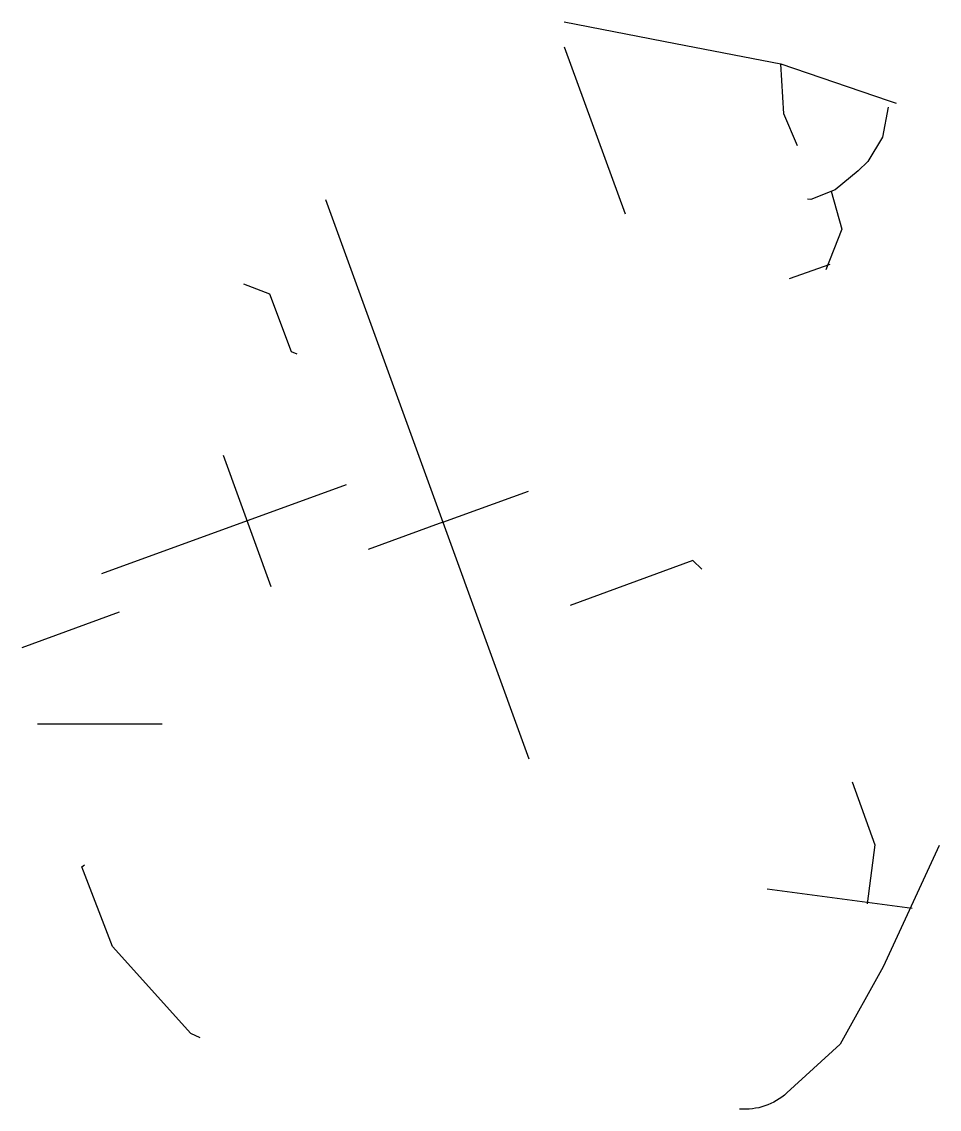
# Model space of a CAD drawing. Extents: x 654968 to 657790, y 9235956 to 9239302.
import ezdxf

# ---------------------------------------------------------------- set-up
doc = ezdxf.new("R2010")
doc.units = 0
doc.header["$MEASUREMENT"] = 0
doc.layers.add('Landuse_line', color=1, linetype='CONTINUOUS')

msp = doc.modelspace()

# ---------------------------------------------------------------- linework, layer by layer
at = {"layer": 'Landuse_line', "color": 35, "linetype": 'Continuous'}
for points in [[(656636.9, 9239301.6), (656978.9, 9239235)], [(656978.9, 9239235), (657303.5, 9239172.2), (657305.4, 9239171)], [(656825, 9238710.1), (656637.4, 9239223.2)], [(657303.5, 9239172.2), (657633, 9239059.6), (657658, 9239051.2)], [(657354.9, 9238919.6), (657311.9, 9239017.9), (657303.5, 9239172.2)], [(657633, 9239038.7), (657616.3, 9238947), (657570.4, 9238871.9), (657541.2, 9238842.7), (657470.3, 9238784.3), (657395.3, 9238755.1), (657385.2, 9238756.2)], [(657457.8, 9238780.2), (657491.2, 9238663.4), (657441.2, 9238538.3)], [(655902.5, 9238754.3), (656263.4, 9237761.9)], [(657329.7, 9238511.5), (657454.7, 9238555.8)], [(655814.8, 9238278.7), (655797.6, 9238286.6), (655731.7, 9238463.9), (655651.1, 9238494.2)], [(655587.2, 9237968.2), (655734.2, 9237564.1)], [(655966.1, 9237877.2), (655213.5, 9237603.5)], [(656263.4, 9237761.9), (656526.6, 9237857.6)], [(656263.4, 9237761.9), (656033.2, 9237678.2)], [(656263.4, 9237761.9), (656528.4, 9237033.6)], [(657059.7, 9237617.3), (657032.5, 9237644.5), (656654.7, 9237505.4)], [(655267.6, 9237484.7), (654968.1, 9237375.8)], [(655400.4, 9237140.8), (655016.9, 9237140.8)], [(657522.3, 9236963.3), (657592.7, 9236769.8), (657568.7, 9236588.1)], [(655517.4, 9236175.4), (655488, 9236189.2), (655247.1, 9236456.3), (655152.4, 9236701.8), (655160.6, 9236708.3)], [(657260.7, 9236633.7), (657706.9, 9236574.9)]]:
    msp.add_lwpolyline(points, dxfattribs=at)
msp.add_lwpolyline([(657790.4, 9236767.2), (657617.8, 9236394.3), (657485.4, 9236156.2), (657321.6, 9236006, -0.209494), (657176.4, 9235956.6)], format="xyb", dxfattribs=at)

doc.saveas('drawing.dxf')
